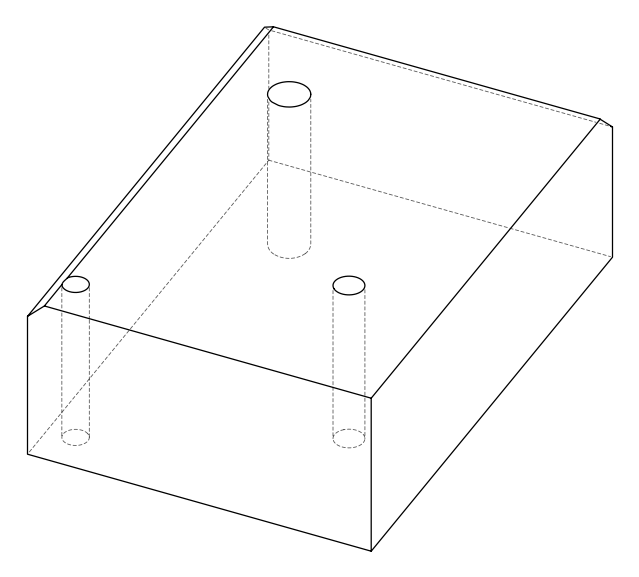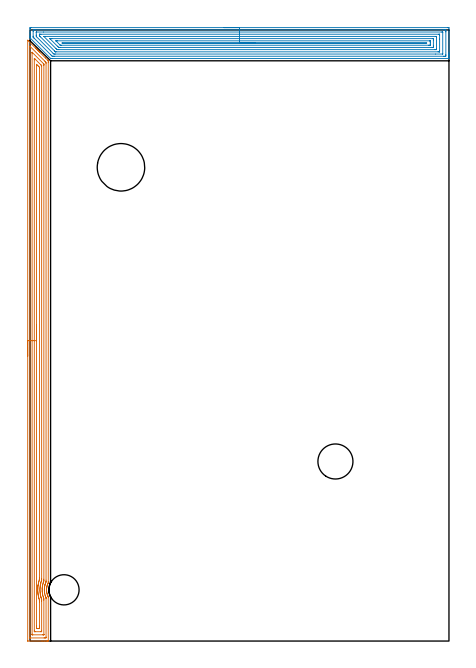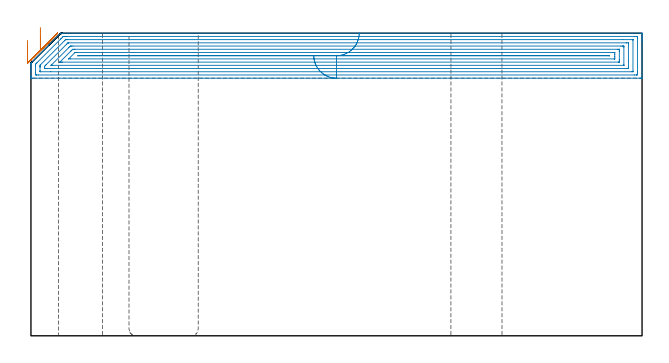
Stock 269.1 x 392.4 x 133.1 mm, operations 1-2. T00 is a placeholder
(PLAN: 13 operations, 10 tool changes, 42.2 min)
(1 AREA_MILL | FG_CHAMFER_SURFACE | UGT0205_001 | 15.45 min | 34060 mm3)
(2 AREA_MILL_1 | FG_CHAMFER_SURFACE_1 | UGT0205_001 | 17.1 min | 51525 mm3)
(3 MILL_THROUGH_HOLE_FROM_SOLID_MATERIAL | STEP1HOLE_2 | NXT0201_007 | Circular | 6.01 min | 96941 mm3)
(4 SPOT_DRILL | STEP1HOLE | NXT0321_9005460120000 | 0.05 min | 185 mm3)
(5 SPOT_DRILL_1 | STEP1HOLE_1 | NXT0321_9005460120000 | 0.05 min | 184 mm3)
(6 DRILL_BLIND_HOLE_INTO_CENTER | STEP1HOLE | NXT0301_022 | 0.04 min | 88 mm3)
(7 GUN_DRILL_THROUGH_HOLE | STEP1HOLE | UGT0307_001 | 0.59 min | 2442 mm3)
(8 SPADE_DRILL_TO_ENLARGE_THROUGH_HOLE | STEP1HOLE | UGT0306_003 | 0.56 min | 13582 mm3)
(9 DRILL_TO_ENLARGE_THROUGH_HOLE | STEP1HOLE | UGT0301_261 | 0.57 min | 23019 mm3)
(10 DRILL_BLIND_HOLE_INTO_CENTER_1 | STEP1HOLE_1 | NXT0301_022 | 0.04 min | 92 mm3)
(11 GUN_DRILL_THROUGH_HOLE_1 | STEP1HOLE_1 | UGT0307_001 | 0.6 min | 2433 mm3)
(12 SPADE_DRILL_TO_ENLARGE_THROUGH_HOLE_1 | STEP1HOLE_1 | UGT0306_003 | 0.56 min | 13587 mm3)
(13 DRILL_TO_ENLARGE_THROUGH_HOLE_1 | STEP1HOLE_1 | UGT0301_054 | 0.58 min | 36605 mm3)
(TOOL UGT0205_001 | Chamfer Mill 20 x 3 x 45 deg. | D20 FL50 Z2)
(TOOL NXT0201_007 | ENDMILL 25mm [R216.25-25050GCK54P 1620] | D25 R3 FL54 Z5)
(TOOL NXT0321_9005460120000 | NC Spot Drill, 142deg, 12mm, Carbide, Uncoated | D12 PA142 FL30 Z2)
(TOOL NXT0301_022 | Carbide Drill 5.1mm [860.1-0510-015A1-MM 2214] | D5.1 PA140 FL28 Z2)
(TOOL UGT0307_001 | Gun Drill 5 mm | D5 PA130 FL24 Z1)
(TOOL UGT0306_003 | Spade Drill 12.5mm | D12.5 PA132 FL10 Z2)
(TOOL UGT0301_261 | Twist Drill 19.4 mm | D19.4 PA118 FL140 Z2)
(TOOL UGT0301_054 | Twist Drill 22.5 mm | D22.5 PA118 FL155 Z2)
(OP 1 AREA_MILL)
G17 G21 G94 G90
T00 M6
G54
G17 G0 G90 X-1.5 Y182.9 S1061 M3
G43 Z143.2 H0
Z130.
G94 G1 Y182.938 Z129.128 F250.
Y183.052 Z128.264
Y183.241 Z127.412
Y183.503 Z126.58
Y183.837 Z125.774
Y184.24 Z125.
Y184.708 Z124.264
Y185.239 Z123.572
Y185.829 Z122.929
Y186.472 Z122.34
Y187.164 Z121.809
Y187.9 Z121.34
Y188.674 Z120.937
Y189.48 Z120.603
Y190.312 Z120.341
Y191.163 Z120.152
Y192.028 Z120.038
Y192.9 Z120.
Y385.765
X-1.494 Y385.782 Z120.005
X-1.468 Y385.765 Z120.031
X-1.389 Y385.689 Z120.11
X3.437 Y380.863 Z124.937
X3.779 Y380.522 Z125.276
X4.278 Y380.022 Z125.778
X4.498 Y379.803 Z125.996
X4.66 Y379.643 Z126.155
X4.817 Y379.484 Z126.314
X4.945 Y379.356 Z126.443
X5.1 Y379.202 Z126.595
X5.25 Y379.051 Z126.748
X5.392 Y378.909 Z126.89
X5.54 Y378.762 Z127.036
X5.684 Y378.617 Z127.181
X5.839 Y378.462 Z127.337
X5.98 Y378.322 Z127.476
X6.117 Y378.184 Z127.615
X6.286 Y378.015 Z127.784
X9.863 Y374.437 Z131.362
X11.263 Y373.038 Z132.762
X11.649 Y372.649 Z133.148
X11.693 Y372.601 Z133.193
X11.7 Y371.755 Z133.2
Y38.19
X11.694 Y37.382 Z133.192
X11.656 Y37.296 Z133.154
X11.556 Y37.082 Z133.056
X11.484 Y36.928 Z132.984
X11.292 Y36.478 Z132.791
X11.128 Y36.033 Z132.628
X11.103 Y35.955 Z132.602
X10.981 Y35.585 Z132.481
X10.936 Y35.406 Z132.436
X10.869 Y35.135 Z132.366
X10.772 Y34.683 Z132.271
X10.762 Y34.613 Z132.258
X10.706 Y34.284 Z132.206
X10.7 Y34.244 Z132.199
X10.66 Y33.893 Z132.156
X10.65 Y33.797 Z132.143
X10.646 Y33.719 Z132.136
X10.617 Y33.35 Z132.113
X10.603 Y32.956 Z132.102
X10.601 Y32.903 Z132.1
X10.615 Y32.526 Z132.108
X10.617 Y32.456 Z132.113
X10.622 Y32.368 Z132.12
X10.649 Y32.009 Z132.143
X10.658 Y31.931 Z132.152
X10.689 Y31.649 Z132.188
X10.699 Y31.562 Z132.198
X10.773 Y31.115 Z132.27
X10.867 Y30.668 Z132.367
X10.979 Y30.224 Z132.477
X11.006 Y30.142 Z132.504
X11.126 Y29.773 Z132.626
X11.291 Y29.328 Z132.787
X11.326 Y29.248 Z132.82
X11.439 Y28.979 Z132.937
X11.482 Y28.878 Z132.98
X11.556 Y28.721 Z133.054
X11.638 Y28.546 Z133.137
X11.694 Y28.428 Z133.19
X11.702 Y28.408 Z133.197
X11.7 Y28.355 Z133.2
Y0.184
X11.702 Y0.003 Z133.192
X11.341 Y0. Z132.84
X11.107 Z132.606
X10.383 Z131.877
X9.14 Z130.637
X7.741 Z129.237
X-1.323 Y0.001 Z120.175
X-1.492 Y0.01 Z120.006
X-1.499 Y0.18 Z119.999
X-1.5 Y192.9 Z120.
X-0.086 Z121.414
Y381.592
X-0.084 Y381.878 Z121.416
X-0.082 Y381.912 Z121.418
X-0.08 Y381.917 Z121.42
X-0.075 Y381.916 Z121.425
X-0.03 Y381.877 Z121.47
X0.012 Y381.837 Z121.512
X9.502 Y372.347 Z131.002
X10.087 Y371.755 Z131.587
X10.279 Y371.551 Z131.779
X10.286 Y370.86 Z131.786
Y39.085
X10.285 Y38.29 Z131.785
X10.283 Y38.19 Z131.783
X10.279 Y37.994 Z131.779
X10.214 Y37.83 Z131.714
X10.112 Y37.571 Z131.612
X10.006 Y37.296 Z131.506
X9.869 Y36.923 Z131.369
X9.695 Y36.402 Z131.195
X9.668 Y36.318 Z131.168
X9.65 Y36.251 Z131.15
X9.502 Y35.655 Z131.002
X9.476 Y35.534 Z130.976
X9.471 Y35.508 Z130.971
X9.342 Y34.776 Z130.842
X9.317 Y34.613 Z130.817
X9.245 Y33.98 Z130.745
X9.227 Y33.719 Z130.727
X9.199 Y33.132 Z130.699
X9.195 Y32.825 Z130.695
X9.217 Y32.22 Z130.717
X9.238 Y31.931 Z130.738
X9.311 Y31.23 Z130.811
X9.34 Y31.036 Z130.84
X9.404 Y30.645 Z130.904
X9.502 Y30.142 Z131.002
X9.687 Y29.433 Z131.187
X9.745 Y29.248 Z131.245
X9.866 Y28.878 Z131.366
X10.062 Y28.353 Z131.562
X10.279 Y27.805 Z131.779
X10.281 Y27.757 Z131.781
X10.284 Y27.658 Z131.784
X10.285 Y27.459 Z131.785
Y2.519
X10.284 Y2.42 Z131.784
X10.279 Y2.031 Z131.779
X9.906 Y2.01 Z131.406
X9.502 Y2.003 Z131.002
X9.034 Y2. Z130.534
X0.23 Z121.73
X0.008 Y2.002 Z121.508
X-0.027 Y2.004 Z121.473
X-0.062 Y2.01 Z121.438
X-0.079 Y2.017 Z121.421
X-0.08 Y2.045 Z121.42
X-0.085 Y2.32 Z121.415
X-0.086 Y192.9 Z121.414
X1.329 Z122.829
Y377.374
X1.331 Y378.015 Z122.831
X1.332 Y378.052 Z122.832
X1.333 Y378.056 Z122.833
X1.382 Y378.015 Z122.882
X1.578 Y377.821 Z123.078
X8.54 Y370.86 Z130.04
X8.622 Y370.777 Z130.122
X8.818 Y370.571 Z130.318
X8.865 Y370.519 Z130.365
X8.868 Y370.389 Z130.368
X8.87 Y370.22 Z130.37
X8.871 Y369.966 Z130.371
Y369.712
Y39.726
X8.868 Y39.085 Z130.368
X8.865 Y38.838 Z130.365
X8.853 Y38.519 Z130.353
X8.622 Y37.881 Z130.122
X8.478 Y37.442 Z129.978
X8.432 Y37.296 Z129.932
X8.28 Y36.749 Z129.78
X8.195 Y36.402 Z129.695
X8.111 Y36.026 Z129.611
X8.014 Y35.508 Z129.514
X7.972 Y35.273 Z129.472
X7.882 Y34.613 Z129.382
X7.867 Y34.485 Z129.367
X7.834 Y34.122 Z129.334
X7.805 Y33.719 Z129.305
X7.801 Y33.658 Z129.301
X7.776 Y32.825 Z129.276
Y32.79
X7.813 Y31.931 Z129.313
X7.818 Y31.853 Z129.318
X7.901 Y31.036 Z129.401
X7.922 Y30.852 Z129.422
X8.035 Y30.142 Z129.535
X8.113 Y29.764 Z129.613
X8.233 Y29.248 Z129.733
X8.411 Y28.568 Z129.911
X8.478 Y28.353 Z129.978
X8.622 Y27.92 Z130.122
X8.781 Y27.459 Z130.281
X8.864 Y27.213 Z130.364
X8.869 Y26.565 Z130.369
X8.871 Y26.312 Z130.371
Y4.208
X8.87 Y4.081 Z130.37
X8.867 Y4.019 Z130.367
X8.865 Y4.011 Z130.365
X8.855 Y4.007 Z130.355
X8.825 Y4.002 Z130.325
X8.622 Y4.001 Z130.122
X7.946 Y4. Z129.446
X1.782 Y4.001 Z123.282
X1.578 Y4.005 Z123.078
X1.374 Y4.01 Z122.874
X1.335 Y4.019 Z122.835
X1.333 Y4.056 Z122.833
X1.33 Y4.124 Z122.83
X1.329 Y4.208 Z122.829
Y4.462
Y192.9
X2.743 Z124.243
X2.744 Y373.254 Z124.244
X2.745 Y373.543 Z124.245
X2.75 Y374.142 Z124.25
X3.339 Y373.606 Z124.839
X3.406 Y373.543 Z124.906
X6.985 Y369.966 Z128.485
X7.113 Y369.836 Z128.613
X7.381 Y369.561 Z128.881
X7.451 Y369.487 Z128.951
X7.453 Y369.473 Z128.953
X7.455 Y369.436 Z128.955
X7.457 Y369.361 Z128.957
X7.456 Y39.979 Z128.956
X7.453 Y39.377 Z128.953
X7.45 Y39.085 Z128.95
X7.306 Y38.633 Z128.806
X7.167 Y38.19 Z128.667
X7.095 Y37.953 Z128.595
X6.912 Y37.296 Z128.412
X6.901 Y37.255 Z128.401
X6.861 Y37.092 Z128.361
X6.74 Y36.525 Z128.24
X6.715 Y36.402 Z128.215
X6.602 Y35.77 Z128.102
X6.565 Y35.508 Z128.065
X6.495 Y34.985 Z127.995
X6.455 Y34.613 Z127.955
X6.417 Y34.17 Z127.917
X6.393 Y33.719 Z127.893
X6.379 Y33.315 Z127.879
X6.366 Y32.825 Z127.866
X6.379 Y32.42 Z127.879
X6.4 Y31.931 Z127.9
X6.431 Y31.473 Z127.931
X6.474 Y31.036 Z127.974
X6.533 Y30.475 Z128.033
X6.586 Y30.142 Z128.086
X6.713 Y29.398 Z128.213
X6.744 Y29.248 Z128.244
X6.861 Y28.721 Z128.361
X6.953 Y28.353 Z128.453
X6.986 Y28.226 Z128.486
X7.109 Y27.787 Z128.609
X7.216 Y27.459 Z128.716
X7.395 Y26.916 Z128.895
X7.435 Y26.793 Z128.935
X7.45 Y26.743 Z128.95
X7.452 Y26.709 Z128.952
X7.455 Y26.565 Z128.955
X7.457 Y25.959 Z128.957
Y25.671
Y6.891
X7.455 Y6.287 Z128.955
X7.452 Y6.084 Z128.952
X7.451 Y6.018 Z128.951
X7.408 Y6.01 Z128.908
X7.299 Y6.007 Z128.799
X6.861 Y6. Z128.361
X3.339 Z124.839
X2.901 Y6.006 Z124.401
X2.792 Y6.01 Z124.292
X2.749 Y6.015 Z124.249
X2.747 Y6.051 Z124.247
X2.745 Y6.146 Z124.245
X2.743 Y6.602 Z124.243
Y6.891
Y192.9
X4.157 Z125.657
Y370.093
X4.16 Y370.221 Z125.66
X4.164 Y370.304 Z125.664
X4.167 Y370.326 Z125.667
X4.173 Y370.321 Z125.673
X4.22 Y370.279 Z125.72
X4.536 Y369.966 Z126.036
X5.1 Y369.402 Z126.6
X5.43 Y369.072 Z126.93
X5.98 Y368.516 Z127.48
X6.018 Y368.472 Z127.518
X6.036 Y368.449 Z127.536
X6.039 Y368.368 Z127.539
X6.042 Y368.241 Z127.542
X6.043 Y368.178 Z127.543
Y368.114
Y40.81
X6.039 Y39.979 Z127.539
X6.037 Y39.922 Z127.537
X5.98 Y39.368 Z127.48
X5.916 Y39.15 Z127.416
X5.896 Y39.085 Z127.396
X5.717 Y38.458 Z127.217
X5.645 Y38.19 Z127.145
X5.532 Y37.751 Z127.032
X5.43 Y37.296 Z126.93
X5.372 Y37.02 Z126.872
X5.254 Y36.402 Z126.754
X5.232 Y36.268 Z126.732
X5.119 Y35.508 Z126.619
X5.116 Y35.491 Z126.616
X5.1 Y35.369 Z126.6
X5.032 Y34.683 Z126.532
X5.026 Y34.613 Z126.526
X4.978 Y33.843 Z126.478
X4.973 Y33.719 Z126.473
X4.953 Y32.974 Z126.453
X4.952 Y32.825 Z126.452
X4.974 Y32.059 Z126.474
X4.981 Y31.931 Z126.481
X5.035 Y31.103 Z126.535
X5.041 Y31.036 Z126.541
X5.1 Y30.441 Z126.6
X5.133 Y30.142 Z126.633
X5.139 Y30.103 Z126.639
X5.283 Y29.248 Z126.783
X5.323 Y29.021 Z126.823
X5.465 Y28.353 Z126.965
X5.578 Y27.868 Z127.078
X5.684 Y27.459 Z127.184
X5.775 Y27.124 Z127.275
X5.98 Y26.435 Z127.48
X6.037 Y25.671 Z127.537
X6.04 Y25.61 Z127.54
X6.043 Y24.776 Z127.543
Y24.713
Y9.51
X6.039 Y8.679 Z127.539
X6.037 Y8.622 Z127.537
X5.98 Y8.01 Z127.48
X5.765 Y8.004 Z127.265
X5.1 Y8.001 Z126.6
X4.887 Z126.387
X4.22 Y8.01 Z125.72
X4.164 Y8.679 Z125.664
X4.16 Y8.74 Z125.66
X4.157 Y9.574 Z125.657
Y9.637
Y192.9
Y193.771 Z125.695
Y194.636 Z125.809
Y195.488 Z125.998
Y196.32 Z126.26
Y197.126 Z126.594
Y197.9 Z126.997
Y198.636 Z127.465
Y199.328 Z127.997
Y199.971 Z128.586
Y200.56 Z129.229
Y201.091 Z129.921
Y201.56 Z130.657
Y201.963 Z131.431
Y202.297 Z132.237
Y202.559 Z133.069
Y202.748 Z133.92
Y202.862 Z134.785
Y202.9 Z135.657
G0 Z143.2
M5
M2
(OP 2 AREA_MILL_1)
G17 G21 G94 G90
T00 M6
G54
G17 G0 G90 X124.5 Y393.9 S1061 M3
G43 Z143.2 H0
Z123.4
G94 G1 X124.538 Z122.528 F250.
X124.652 Z121.664
X124.841 Z120.812
X125.103 Z119.98
X125.437 Z119.174
X125.84 Z118.4
X126.308 Z117.664
X126.84 Z116.972
X127.429 Z116.329
X128.072 Z115.74
X128.764 Z115.208
X129.5 Z114.74
X130.274 Z114.337
X131.08 Z114.003
X131.912 Z113.741
X132.763 Z113.552
X133.628 Z113.438
X134.5 Z113.4
X268.392
X268.724 Y393.897 Z113.402
X268.99 Y393.892 Z113.406
X269. Y393.622 Z113.675
Y377.935 Z129.36
Y377.33 Z129.964
Y376.762 Z130.535
Y376.441 Z130.856
Y375.873 Z131.423
Y375.551 Z131.744
Y374.908 Z132.391
Y374.506 Z132.793
X268.993 Y374.141 Z133.151
X268.99 Y374.103 Z133.188
X268.839 Y374.1 Z133.2
X13.997
X13.194 Y374.106 Z133.192
X13.082 Y374.217 Z133.082
X0.136 Y387.164 Z120.135
X0.01 Y387.299 Z119.994
X0.001 Y387.432 Z119.861
X0. Y387.756 Z119.543
Y388.248 Z119.051
Y388.891 Z118.404
Y390.102 Z117.195
Y390.67 Z116.624
Y393.054 Z114.242
X0.002 Y393.338 Z113.958
X0.008 Y393.891 Z113.405
X0.05 Y393.894 Z113.403
X0.608 Y393.9 Z113.4
X134.5
Y392.486 Z114.814
X265.677
X266.572 Y392.484 Z114.816
X266.607 Y392.482 Z114.818
X266.99 Y392.449 Z114.851
X266.997 Y392.06 Z115.24
X266.999 Y391.559 Z115.741
X267. Y391.168 Z116.132
X266.999 Y376.441 Z130.859
X266.998 Y376.051 Z131.249
X266.99 Y375.551 Z131.749
X266.64 Y375.518 Z131.782
X266.607 Y375.517 Z131.783
X265.752 Y375.514 Z131.786
X15.819
X14.925 Y375.516 Z131.784
X14.89 Y375.517 Z131.783
X14.211 Y375.551 Z131.749
X13.997 Y375.757 Z131.543
X13.309 Y376.441 Z130.859
X13.104 Y376.645 Z130.655
X2.638 Y387.113 Z120.187
X2.393 Y387.359 Z119.941
X2.078 Y387.684 Z119.616
X2.01 Y387.769 Z119.531
X2.006 Y387.872 Z119.428
X2.003 Y388.002 Z119.298
X2. Y388.393 Z118.907
X2.001 Y391.559 Z115.741
X2.002 Y391.949 Z115.351
X2.01 Y392.449 Z114.851
X2.36 Y392.482 Z114.818
X2.393 Y392.483 Z114.817
X3.248 Y392.486 Z114.814
X134.5
Y391.072 Z116.228
X264.419 Y391.071 Z116.229
X264.822 Y391.068 Z116.232
X264.954 Y391.065 Z116.235
X264.99 Y391.055 Z116.245
X264.995 Y390.966 Z116.334
X264.999 Y390.848 Z116.452
Y377.153 Z130.147
X264.993 Y376.975 Z130.325
X264.988 Y376.934 Z130.366
X264.972 Y376.932 Z130.368
X264.923 Y376.929 Z130.371
X260.463 Y376.928 Z130.372
X16.185 Y376.929 Z130.371
X15.782 Y376.931 Z130.369
X15.285 Y376.936 Z130.364
X14.89 Y377.31 Z129.99
X14.869 Y377.33 Z129.97
X4.178 Y388.021 Z119.279
X4.073 Y388.132 Z119.168
X4.024 Y388.187 Z119.113
X4.01 Y388.359 Z118.941
X4.002 Y388.714 Z118.586
X4. Y388.891 Z118.409
Y389.069 Z118.231
Y390.67 Z116.63
X4.001 Y390.847 Z116.453
X4.007 Y391.025 Z116.275
X4.012 Y391.066 Z116.234
X4.028 Y391.068 Z116.232
X4.078 Y391.071 Z116.229
X8.725 Y391.072 Z116.228
X134.5
Y389.657 Z117.643
X262.268
X262.935 Y389.655 Z117.645
X262.972 Y389.653 Z117.647
X262.988 Y389.651 Z117.649
X262.99 Y389.634 Z117.666
X262.995 Y389.534 Z117.766
X262.999 Y389.332 Z117.968
X263. Y388.928 Z118.372
Y386.473 Z120.827
Y379.109 Z128.191
X262.998 Y378.682 Z128.618
X262.994 Y378.469 Z128.831
X262.99 Y378.364 Z128.936
X262.984 Y378.349 Z128.951
X262.963 Y378.347 Z128.953
X262.911 Y378.345 Z128.955
X262.144 Y378.343 Z128.957
X262.02
X16.675
X16.55 Y378.344 Z128.956
X16.359 Y378.348 Z128.952
X16.316 Y378.35 Z128.95
X16.197 Y378.462 Z128.838
X16.029 Y378.624 Z128.676
X15.782 Y378.867 Z128.433
X6.648 Y388.002 Z119.298
X6.441 Y388.211 Z119.089
X6.036 Y388.625 Z118.675
X6.01 Y388.696 Z118.604
X6.006 Y388.749 Z118.551
X6. Y388.855 Z118.445
Y388.891 Z118.409
X6.002 Y389.318 Z117.982
X6.006 Y389.531 Z117.769
X6.01 Y389.636 Z117.664
X6.016 Y389.651 Z117.649
X6.037 Y389.653 Z117.647
X6.089 Y389.655 Z117.645
X6.856 Y389.657 Z117.643
X6.98
X134.5
Y388.243 Z119.057
X260.762
X260.891 Y388.241 Z119.059
X260.976 Y388.238 Z119.062
X260.992 Y388.236 Z119.064
X260.995 Y388.232 Z119.068
X260.997 Y388.215 Z119.085
X260.999 Y388.002 Z119.298
X261. Y380.249 Z127.051
X260.997 Y379.998 Z127.302
X260.993 Y379.838 Z127.462
X260.99 Y379.765 Z127.535
X260.843 Y379.762 Z127.538
X260.599 Y379.758 Z127.542
X260.359 Y379.757 Z127.543
X259.708
X18.46
X17.806 Y379.76 Z127.54
X17.567 Y379.764 Z127.536
X17.339 Y379.772 Z127.528
X17.106 Y379.998 Z127.302
X16.675 Y380.424 Z126.876
X8.952 Y388.148 Z119.152
X8.901 Y388.201 Z119.099
X8.876 Y388.232 Z119.068
X8.875 Y388.236 Z119.064
X8.89 Y388.238 Z119.062
X9.05 Y388.241 Z119.059
X9.292 Y388.243 Z119.057
X9.534
X134.5
Y386.829 Z120.471
X258.574 Y386.828 Z120.472
X258.86 Y386.827 Z120.473
X258.947 Y386.824 Z120.476
X258.984 Y386.822 Z120.478
X258.99 Y386.804 Z120.496
X258.997 Y386.691 Z120.609
X258.999 Y386.223 Z121.077
X259. Y385.799 Z121.501
Y382.241 Z125.059
X258.999 Y381.777 Z125.523
X258.997 Y381.355 Z125.945
X258.99 Y381.211 Z126.089
X258.983 Y381.177 Z126.123
X258.953 Y381.176 Z126.124
X258.877 Y381.174 Z126.126
X258.574 Y381.172 Z126.128
X258.289 Y381.171 Z126.129
X19.353 Y381.172 Z126.128
X19.066 Y381.173 Z126.127
X18.46 Y381.178 Z126.122
X18.379 Y381.181 Z126.119
X18.293 Y381.263 Z126.037
X18.117 Y381.434 Z125.866
X17.771 Y381.777 Z125.523
X17.567 Y381.98 Z125.32
X12.897 Y386.651 Z120.649
X12.796 Y386.756 Z120.544
X12.749 Y386.808 Z120.492
X12.738 Y386.823 Z120.477
X12.745 Y386.824 Z120.476
X13.104 Y386.828 Z120.472
X13.389 Y386.829 Z120.471
X13.997
X134.5
Y385.415 Z121.885
X256.708 Y385.414 Z121.886
X256.788 Y385.413 Z121.887
X256.868 Y385.408 Z121.892
X256.99 Y385.398 Z121.902
X256.993 Y385.334 Z121.966
X256.999 Y385.124 Z122.176
X257. Y384.445 Z122.855
Y383.345 Z123.955
X256.997 Y382.666 Z124.634
X256.994 Y382.614 Z124.686
X256.99 Y382.594 Z124.706
X256.95 Y382.59 Z124.71
X256.868 Y382.586 Z124.714
X256.788
X255.977 Y382.585 Z124.715
X20.245 Y382.586 Z124.714
X19.427 Y382.592 Z124.708
X19.353 Y382.648 Z124.652
X19.332 Y382.666 Z124.634
X16.664 Y385.334 Z121.966
X16.601 Y385.408 Z121.892
X16.675 Y385.409 Z121.891
X17.487 Y385.415 Z121.885
X134.5
Y384.001 Z123.299
X254.557
Y383.999 Z123.301
X20.691 Y384. Z123.3
Y384.001 Z123.299
X134.5
X135.372 Z123.338
X136.236 Z123.451
X137.088 Z123.64
X137.92 Z123.903
X138.726 Z124.236
X139.5 Z124.639
X140.236 Z125.108
X140.928 Z125.639
X141.571 Z126.228
X142.16 Z126.872
X142.691 Z127.564
X143.16 Z128.299
X143.563 Z129.073
X143.897 Z129.879
X144.159 Z130.711
X144.348 Z131.563
X144.462 Z132.428
X144.5 Z133.299
G0 Z143.2
M5
M2
